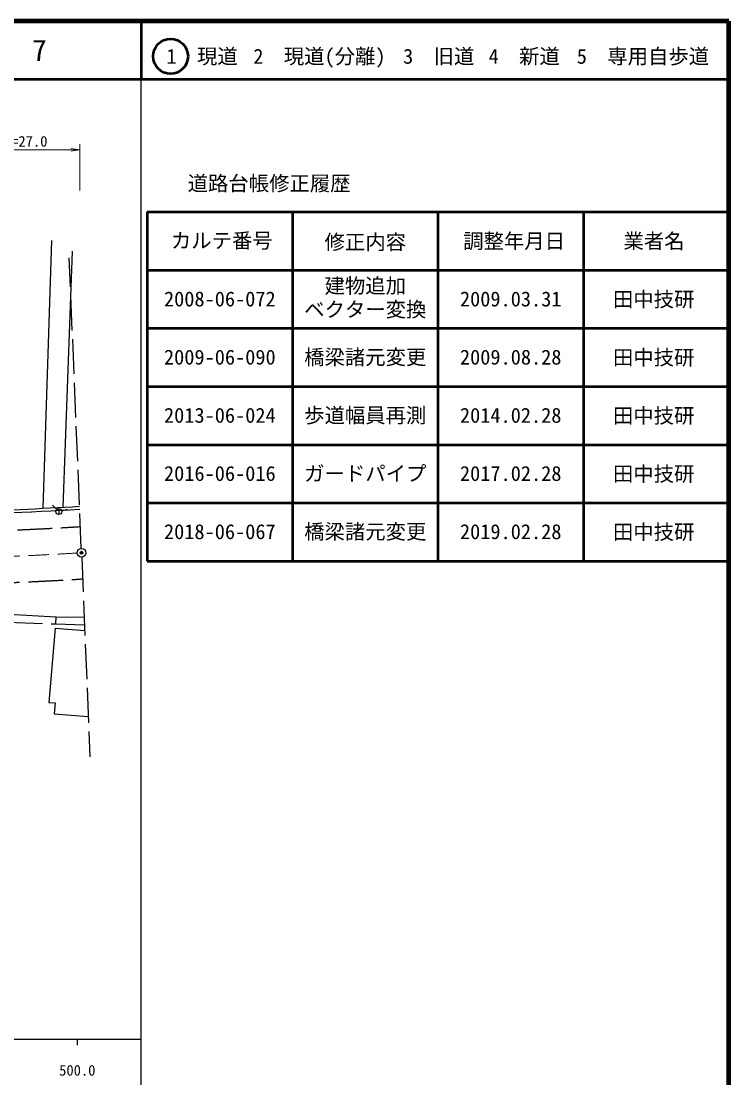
# Model space of a CAD drawing. Units: millimetres, scale not verified. Extents: x 40000 to 680000, y 20000 to 380000.
# Drawn here: x 558344 to 680000, y 198357 to 380000 of the extents above; entities that cross this region are included whole.
import ezdxf
from ezdxf.enums import TextEntityAlignment as Align

# ---------------------------------------------------------------- set-up
doc = ezdxf.new("R2010")
doc.units = ezdxf.units.MM
doc.header["$LTSCALE"] = 1000
doc.header["$PDMODE"] = 32
doc.header["$PDSIZE"] = 500
doc.linetypes.add('CHAIN', pattern=[18.5, 12, -1.5, 3.5, -1.5])
doc.linetypes.add('DASHED', pattern=[7.5, 6, -1.5])
for name, color, linetype, lineweight in [('M-BGD', 7, 'Continuous', 25), ('M-BGD-EXST', 7, 'Continuous', 25), ('M-BMK', 2, 'CHAIN', 13), ('M-BMK-SRVR', 3, 'Continuous', 25), ('M-STR-HTXT', 7, 'Continuous', 13), ('M-TTL', 2, 'Continuous', 140), ('M-TTL-BAND', 7, 'Continuous', 25), ('M-TTL-FRAM', 2, 'Continuous', 50), ('M-TTL-LINE', 7, 'Continuous', 50)]:
    doc.layers.add(name, color=color, linetype=linetype, lineweight=lineweight)
doc.layers.add('M-OTRS', color=6, linetype='Continuous')
doc.layers.add('M-TTL-TXT', color=7, linetype='Continuous')
doc.styles.add('ＭＳ ゴシック', font='')
doc.styles.get('ＭＳ ゴシック').set_extended_font_data('MS Gothic')

# ---------------------------------------------------------------- blocks, each defined once
blk = doc.blocks.new('open_arrow')
at = {"color": 0, "linetype": 'Continuous', "lineweight": -2}
blk.add_lwpolyline([(7.5, 1.25), (0, 0), (7.5, -1.25)], dxfattribs=at)

msp = doc.modelspace()

# ---------------------------------------------------------------- linework, layer by layer
at = {"layer": 'M-BGD'}
for p, q in [((563541, 342290), (562086, 296260)), ((567093, 340470), (565517, 296445)), ((556159, 278047), (564340, 277608)), ((564317, 276390), (564340, 277608)), ((564317, 276390), (569235, 276254)), ((564340, 277608), (569182, 277524)), ((564201, 275672), (563133, 262902)), ((564201, 275672), (569276, 275267)), ((563133, 262902), (564166, 262819)), ((564166, 262819), (564006, 260914)), ((564006, 260914), (569892, 260445))]:
    msp.add_line(p, q, dxfattribs=at)
at = {"layer": 'M-BGD', "linetype": 'DASHED'}
for p, q in [((568689, 289372), (566629, 339296)), ((568751, 287873), (570181, 253521)), ((556034, 276695), (564317, 276390))]:
    msp.add_line(p, q, dxfattribs=at)
at = {"layer": 'M-BGD'}
for radius, start in [(524660, 269.15207), (525160, 270.69249)]:
    msp.add_arc((535523, 820246), radius, start, 273.59163, dxfattribs=at)
at = {"layer": 'M-BGD', "linetype": 'DASHED'}
for radius, start, end in [(528160, 269.15207, 273.58349), (537160, 270.16718, 273.5632)]:
    msp.add_arc((535523, 820246), radius, start, end, dxfattribs=at)
at = {"layer": 'M-BGD-EXST'}
for p, q in [((564476, 296054), (563758, 296772)), ((564835, 296202), (564835, 295187)), ((565326, 295826), (566307, 296089))]:
    msp.add_line(p, q, dxfattribs=at)
msp.add_circle((564835, 295694), 508, dxfattribs=at)
at = {"layer": 'M-BMK'}
msp.add_arc((535523, 820246), 532660, 269.15207, 273.4925, dxfattribs=at)
at = {"layer": 'M-BMK-SRVR'}
msp.add_circle((568720, 288622), 750, dxfattribs=at)
at = {"layer": 'M-OTRS'}
msp.add_point((568720, 288622), dxfattribs=at)
at = {"layer": 'M-STR-HTXT'}
for p, q in [((541864, 357879), (568421, 357879)), ((568421, 350879), (568421, 358879))]:
    msp.add_line(p, q, dxfattribs=at)
at = {"layer": 'M-TTL'}
for p, q in [((680000, 380000), (40000, 380000)), ((680000, 20000), (680000, 380000))]:
    msp.add_line(p, q, dxfattribs=at)
at = {"layer": 'M-TTL-BAND'}
for p, q in [((579000, 20000), (579000, 370000)), ((40000, 205000), (579000, 205000)), ((568000, 205000), (568000, 204000))]:
    msp.add_line(p, q, dxfattribs=at)
at = {"layer": 'M-TTL-FRAM'}
for p, q in [((580000, 347197), (580000, 287197)), ((580000, 347197), (680000, 347197)), ((580000, 287197), (680000, 287197))]:
    msp.add_line(p, q, dxfattribs=at)
at = {"layer": 'M-TTL-LINE'}
for p, q in [((579000, 380000), (579000, 370000)), ((40000, 370000), (680000, 370000)), ((605000, 347197), (605000, 287197)), ((630000, 347197), (630000, 287197)), ((655000, 347197), (655000, 287197)), ((580000, 337197), (680000, 337197)), ((580000, 327197), (680000, 327197)), ((580000, 317197), (680000, 317197)), ((580000, 307197), (680000, 307197)), ((580000, 297197), (680000, 297197))]:
    msp.add_line(p, q, dxfattribs=at)
msp.add_circle((584031, 373958), 3000, dxfattribs=at)

# ---------------------------------------------------------------- block references
at = {"layer": 'M-STR-HTXT', "xscale": 200, "yscale": 200, "rotation": 180}
msp.add_blockref('open_arrow', (568421, 357879), dxfattribs=at)

# ---------------------------------------------------------------- texts
at = {"layer": 'M-STR-HTXT', "style": 'ＭＳ ゴシック'}
msp.add_text('側溝 L=27.0', height=1833, dxfattribs=at).set_placement((556005, 357879), align=Align.BOTTOM_CENTER)
at = {"layer": 'M-TTL-BAND', "style": 'ＭＳ ゴシック'}
msp.add_text('500.0', height=1833, dxfattribs=at).set_placement((568000, 198195), align=Align.BOTTOM_CENTER)
at = {"layer": 'M-TTL-TXT', "style": 'ＭＳ ゴシック'}
for s, height, p in [('7', 3666, (561497, 375000)), ('1\u3000現道', 2566, (589448, 373958)), ('2\u3000現道(分離)', 2566, (609619, 373958)), ('3\u3000旧道', 2566, (630121, 373958)), ('4\u3000新道', 2566, (644824, 373958)), ('5\u3000専用自歩道', 2566, (665228, 373958)), ('道路台帳修正履歴', 2566, (600968, 352113)), ('カルテ番号', 2566, (592839, 342277)), ('修正内容', 2566, (617509, 342023)), ('調整年月日', 2566, (643089, 342197)), ('業者名', 2566, (667134, 342197)), ('建物追加', 2566, (617500, 334515)), ('2008-06-072', 2566, (592500, 332245)), ('2009.03.31', 2566, (642500, 332245)), ('田中技研', 2566, (667077, 332189)), ('ベクター変換', 2566, (617500, 330446)), ('2009-06-090', 2566, (592500, 322245)), ('橋梁諸元変更', 2566, (617500, 322245)), ('2009.08.28', 2566, (642500, 322245)), ('田中技研', 2566, (667077, 322189)), ('2013-06-024', 2566, (592500, 312245)), ('歩道幅員再測', 2566, (617500, 312245)), ('2014.02.28', 2566, (642500, 312245)), ('田中技研', 2566, (667077, 312189)), ('2016-06-016', 2566, (592500, 302245)), ('ガードパイプ', 2566, (617500, 302245)), ('2017.02.28', 2566, (642500, 302245)), ('田中技研', 2566, (667077, 302189)), ('2018-06-067', 2566, (592500, 292245)), ('橋梁諸元変更', 2566, (617500, 292245)), ('2019.02.28', 2566, (642500, 292245)), ('田中技研', 2566, (667077, 292189))]:
    msp.add_text(s, height=height, dxfattribs=at).set_placement(p, align=Align.MIDDLE_CENTER)

doc.saveas('drawing.dxf')
